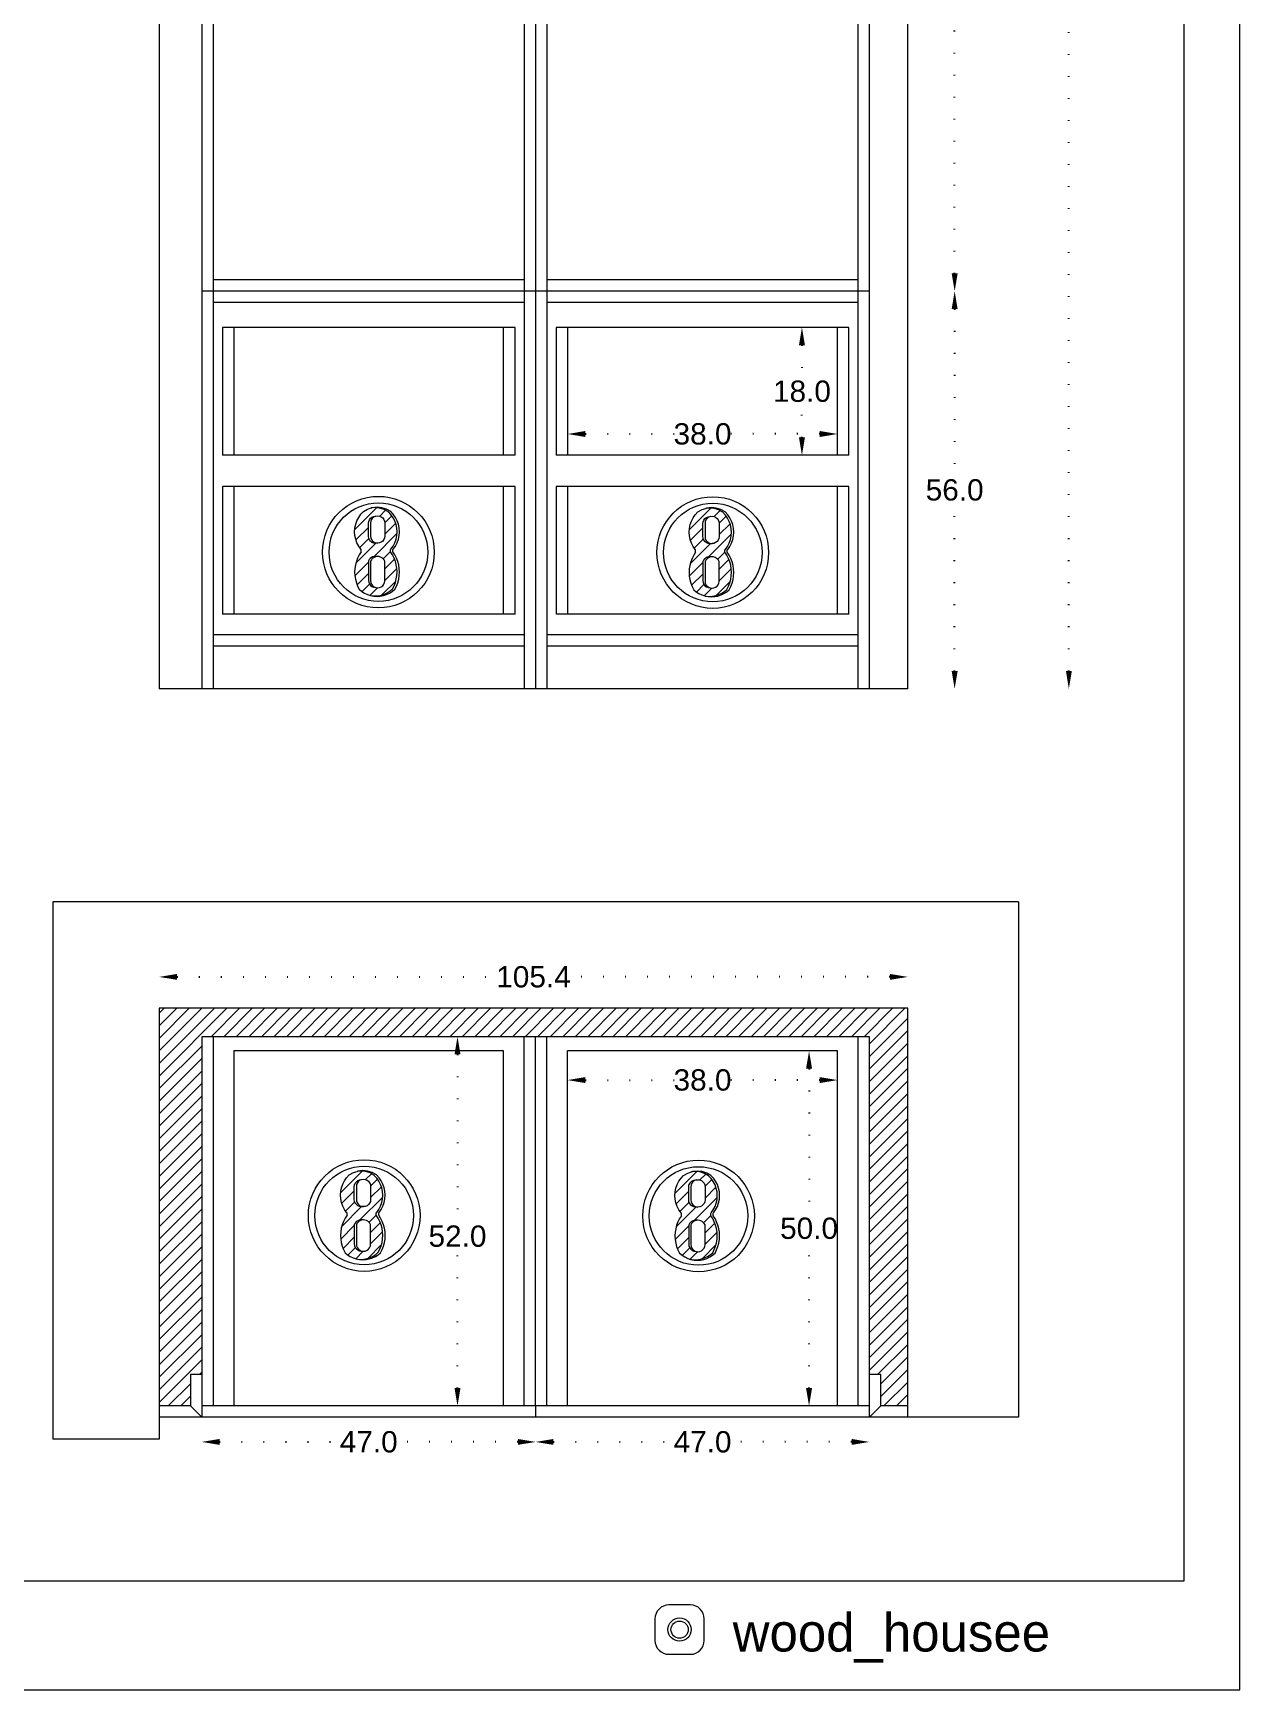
# Model space of a CAD drawing. Header units: centimetres. Extents: x 31 to 5445, y 74 to 2139.
# Drawn here: x 3533.8 to 3703.7, y 913.1 to 1146.5 of the extents above; entities that cross this region are included whole.
import ezdxf

# ---------------------------------------------------------------- set-up
doc = ezdxf.new("R2010")
doc.units = ezdxf.units.CM
doc.header["$MEASUREMENT"] = 0
doc.linetypes.add('ACAD_ISO07W100', pattern=[3, 0, -3])
doc.styles.get("Standard").update_dxf_attribs({"font": 'arial.ttf'})
doc.dimstyles.get("Standard").update_dxf_attribs({"dimtxt": 3, "dimasz": 2.5, "dimexe": 0.18, "dimexo": 0.0625, "dimgap": 0.09, "dimtad": 0, "dimtih": 1, "dimtoh": 1, "dimdec": 1, "dimzin": 0, "dimdsep": 46, "dimtxsty": 'Standard', "dimcen": 0.09, "dimse1": 1, "dimse2": 1, "dimadec": 0, "dimazin": 0, "dimtfac": 1, "dimtdec": 1, "dimtofl": 0, "dimtmove": 0, "dimatfit": 3, "dimfxl": 1, "dimtolj": 1, "dimtzin": 0, "dimarcsym": 0})

# ---------------------------------------------------------------- blocks, each defined once
blk = doc.blocks.new('*D218')
at = {"color": 0, "linetype": 'ACAD_ISO07W100', "lineweight": -2, "transparency": 16777216}
for p, q in [((3611.5, 1090), (3624.02, 1090)), ((3644.5, 1090), (3631.98, 1090))]:
    blk.add_line(p, q, dxfattribs=at)
at = {"color": 0, "transparency": 16777216}
for points in [[(3611.5, 1090.42), (3611.5, 1089.58), (3609, 1090)], [(3644.5, 1090.42), (3644.5, 1089.58), (3647, 1090)]]:
    blk.add_solid(points, dxfattribs=at)
at = {"layer": 'Defpoints', "color": 0, "transparency": 16777216}
for p in [(3647, 1090), (3609, 1087.01), (3647, 1087.01)]:
    blk.add_point(p, dxfattribs=at)
at = {"color": 0, "lineweight": 20, "transparency": 16777216, "insert": (3628, 1090), "char_height": 3, "attachment_point": 5}
blk.add_mtext('\\A1;38.0', dxfattribs=at)
blk = doc.blocks.new('*D219')
at = {"color": 0, "linetype": 'ACAD_ISO07W100', "lineweight": -2, "transparency": 16777216}
for p, q in [((3642, 1102.51), (3642, 1097.63)), ((3642, 1089.51), (3642, 1094.39))]:
    blk.add_line(p, q, dxfattribs=at)
at = {"color": 0, "transparency": 16777216}
for points in [[(3641.58, 1102.51), (3642.42, 1102.51), (3642, 1105.01)], [(3641.58, 1089.51), (3642.42, 1089.51), (3642, 1087.01)]]:
    blk.add_solid(points, dxfattribs=at)
at = {"layer": 'Defpoints', "color": 0, "transparency": 16777216}
for p in [(3642, 1105.01), (3647, 1105.01), (3647, 1087.01)]:
    blk.add_point(p, dxfattribs=at)
at = {"color": 0, "lineweight": 20, "transparency": 16777216, "insert": (3642, 1096.01), "char_height": 3, "attachment_point": 5}
blk.add_mtext('\\A1;18.0', dxfattribs=at)
blk = doc.blocks.new('*D230')
at = {"color": 0, "linetype": 'ACAD_ISO07W100', "lineweight": -2, "transparency": 16777216}
for p, q in [((3663.5, 1107.61), (3663.5, 1083.73)), ((3663.5, 1056.61), (3663.5, 1080.49))]:
    blk.add_line(p, q, dxfattribs=at)
at = {"color": 0, "transparency": 16777216}
for points in [[(3663.08, 1107.61), (3663.92, 1107.61), (3663.5, 1110.11)], [(3663.08, 1056.61), (3663.92, 1056.61), (3663.5, 1054.11)]]:
    blk.add_solid(points, dxfattribs=at)
at = {"layer": 'Defpoints', "color": 0, "transparency": 16777216}
for p in [(3651.5, 1110.11), (3663.5, 1110.11), (3656.9, 1054.11)]:
    blk.add_point(p, dxfattribs=at)
at = {"color": 0, "lineweight": 20, "transparency": 16777216, "insert": (3663.5, 1082.11), "char_height": 3, "attachment_point": 5}
blk.add_mtext('\\A1;56.0', dxfattribs=at)
blk = doc.blocks.new('*D231')
at = {"color": 0, "linetype": 'ACAD_ISO07W100', "lineweight": -2, "transparency": 16777216}
for p, q in [((3663.5, 1264.61), (3663.5, 1190.23)), ((3663.5, 1112.61), (3663.5, 1186.99))]:
    blk.add_line(p, q, dxfattribs=at)
at = {"color": 0, "transparency": 16777216}
for points in [[(3663.08, 1264.61), (3663.92, 1264.61), (3663.5, 1267.11)], [(3663.08, 1112.61), (3663.92, 1112.61), (3663.5, 1110.11)]]:
    blk.add_solid(points, dxfattribs=at)
at = {"layer": 'Defpoints', "color": 0, "transparency": 16777216}
for p in [(3651.5, 1267.11), (3663.5, 1267.11), (3651.5, 1110.11)]:
    blk.add_point(p, dxfattribs=at)
at = {"color": 0, "lineweight": 20, "transparency": 16777216, "insert": (3663.5, 1188.61), "char_height": 3, "attachment_point": 5}
blk.add_mtext('\\A1;157.0', dxfattribs=at)
blk = doc.blocks.new('*D233')
at = {"color": 0, "linetype": 'ACAD_ISO07W100', "lineweight": -2, "transparency": 16777216}
for p, q in [((3679.58, 1325.61), (3679.58, 1191.2)), ((3679.58, 1056.61), (3679.58, 1187.96))]:
    blk.add_line(p, q, dxfattribs=at)
at = {"color": 0, "transparency": 16777216}
for points in [[(3679.17, 1325.61), (3680, 1325.61), (3679.58, 1328.11)], [(3679.17, 1056.61), (3680, 1056.61), (3679.58, 1054.11)]]:
    blk.add_solid(points, dxfattribs=at)
at = {"layer": 'Defpoints', "color": 0, "transparency": 16777216}
for p in [(3656.9, 1328.11), (3679.58, 1328.11), (3656.9, 1054.11)]:
    blk.add_point(p, dxfattribs=at)
at = {"color": 0, "lineweight": 20, "transparency": 16777216, "insert": (3679.58, 1189.58), "char_height": 3, "attachment_point": 5}
blk.add_mtext('\\A1;274.0', dxfattribs=at)
blk = doc.blocks.new('*D235')
at = {"color": 0, "linetype": 'ACAD_ISO07W100', "lineweight": -2, "transparency": 16777216}
for p, q in [((3554, 1013.53), (3599.2, 1013.53)), ((3654.4, 1013.53), (3609.2, 1013.53))]:
    blk.add_line(p, q, dxfattribs=at)
at = {"color": 0, "transparency": 16777216}
for points in [[(3554, 1013.95), (3554, 1013.12), (3551.5, 1013.53)], [(3654.4, 1013.95), (3654.4, 1013.12), (3656.9, 1013.53)]]:
    blk.add_solid(points, dxfattribs=at)
at = {"layer": 'Defpoints', "color": 0, "transparency": 16777216}
for p in [(3656.9, 1013.53), (3551.5, 1009.11), (3656.9, 1009.11)]:
    blk.add_point(p, dxfattribs=at)
at = {"color": 0, "lineweight": 20, "transparency": 16777216, "insert": (3604.2, 1013.53), "char_height": 3, "attachment_point": 5}
blk.add_mtext('\\A1;105.4', dxfattribs=at)
blk = doc.blocks.new('*D236')
at = {"color": 0, "linetype": 'ACAD_ISO07W100', "lineweight": -2, "transparency": 16777216}
for p, q in [((3593.5, 1002.61), (3593.5, 978.62)), ((3593.5, 955.61), (3593.5, 975.38))]:
    blk.add_line(p, q, dxfattribs=at)
at = {"color": 0, "transparency": 16777216}
for points in [[(3593.08, 1002.61), (3593.92, 1002.61), (3593.5, 1005.11)], [(3593.08, 955.61), (3593.92, 955.61), (3593.5, 953.11)]]:
    blk.add_solid(points, dxfattribs=at)
at = {"layer": 'Defpoints', "color": 0, "transparency": 16777216}
for p in [(3593.5, 1005.11), (3651.5, 1005.11), (3656.9, 953.11)]:
    blk.add_point(p, dxfattribs=at)
at = {"color": 0, "lineweight": 20, "transparency": 16777216, "insert": (3593.5, 977), "char_height": 3, "attachment_point": 5}
blk.add_mtext('\\A1;52.0', dxfattribs=at)
blk = doc.blocks.new('*D237')
at = {"color": 0, "linetype": 'ACAD_ISO07W100', "lineweight": -2, "transparency": 16777216}
for p, q in [((3643, 1000.61), (3643, 979.73)), ((3643, 955.61), (3643, 976.49))]:
    blk.add_line(p, q, dxfattribs=at)
at = {"color": 0, "transparency": 16777216}
for points in [[(3642.58, 1000.61), (3643.42, 1000.61), (3643, 1003.11)], [(3642.58, 955.61), (3643.42, 955.61), (3643, 953.11)]]:
    blk.add_solid(points, dxfattribs=at)
at = {"layer": 'Defpoints', "color": 0, "transparency": 16777216}
for p in [(3643, 1003.11), (3647, 1003.11), (3647, 953.11)]:
    blk.add_point(p, dxfattribs=at)
at = {"color": 0, "lineweight": 20, "transparency": 16777216, "insert": (3643, 978.11), "char_height": 3, "attachment_point": 5}
blk.add_mtext('\\A1;50.0', dxfattribs=at)
blk = doc.blocks.new('*D238')
at = {"color": 0, "linetype": 'ACAD_ISO07W100', "lineweight": -2, "transparency": 16777216}
for p, q in [((3560, 948.03), (3576.96, 948.03)), ((3602, 948.03), (3585.04, 948.03))]:
    blk.add_line(p, q, dxfattribs=at)
at = {"color": 0, "transparency": 16777216}
for points in [[(3560, 948.45), (3560, 947.62), (3557.5, 948.03)], [(3602, 948.45), (3602, 947.62), (3604.5, 948.03)]]:
    blk.add_solid(points, dxfattribs=at)
at = {"layer": 'Defpoints', "color": 0, "transparency": 16777216}
for p in [(3557.5, 951.51), (3604.5, 951.51), (3557.5, 948.03)]:
    blk.add_point(p, dxfattribs=at)
at = {"color": 0, "lineweight": 20, "transparency": 16777216, "insert": (3581, 948.03), "char_height": 3, "attachment_point": 5}
blk.add_mtext('\\A1;47.0', dxfattribs=at)
blk = doc.blocks.new('*D239')
at = {"color": 0, "linetype": 'ACAD_ISO07W100', "lineweight": -2, "transparency": 16777216}
for p, q in [((3607, 948.03), (3623.96, 948.03)), ((3649, 948.03), (3632.04, 948.03))]:
    blk.add_line(p, q, dxfattribs=at)
at = {"color": 0, "transparency": 16777216}
for points in [[(3607, 948.45), (3607, 947.62), (3604.5, 948.03)], [(3649, 948.45), (3649, 947.62), (3651.5, 948.03)]]:
    blk.add_solid(points, dxfattribs=at)
at = {"layer": 'Defpoints', "color": 0, "transparency": 16777216}
for p in [(3604.5, 951.51), (3651.5, 951.51), (3604.5, 948.03)]:
    blk.add_point(p, dxfattribs=at)
at = {"color": 0, "lineweight": 20, "transparency": 16777216, "insert": (3628, 948.03), "char_height": 3, "attachment_point": 5}
blk.add_mtext('\\A1;47.0', dxfattribs=at)
blk = doc.blocks.new('*D334')
at = {"color": 0, "linetype": 'ACAD_ISO07W100', "lineweight": -2, "transparency": 16777216}
for p, q in [((3611.5, 999), (3624.02, 999)), ((3644.5, 999), (3631.98, 999))]:
    blk.add_line(p, q, dxfattribs=at)
at = {"color": 0, "transparency": 16777216}
for points in [[(3611.5, 999.42), (3611.5, 998.58), (3609, 999)], [(3644.5, 999.42), (3644.5, 998.58), (3647, 999)]]:
    blk.add_solid(points, dxfattribs=at)
at = {"layer": 'Defpoints', "color": 0, "transparency": 16777216}
for p in [(3609, 1003.11), (3647, 1003.11), (3647, 999)]:
    blk.add_point(p, dxfattribs=at)
at = {"color": 0, "lineweight": 20, "transparency": 16777216, "insert": (3628, 999), "char_height": 3, "attachment_point": 5}
blk.add_mtext('\\A1;38.0', dxfattribs=at)

msp = doc.modelspace()

# ---------------------------------------------------------------- hatches: boundary and pattern name
at = {"lineweight": 20}
h = msp.add_hatch(dxfattribs=at)
h.set_pattern_fill('ANSI31', color=256, scale=9.218651)
h.set_pattern_definition([(45, (2959.9979, 1619.4427), (-0.8148213, 0.8148213), [])])
h.paths.add_polyline_path([(3584.07, 1073.72), (3584.13, 1073.79), (3584.43, 1074.22), (3584.67, 1074.68), (3584.85, 1075.18), (3584.95, 1075.69), (3584.99, 1076.21), (3584.95, 1076.74), (3584.85, 1077.25), (3584.67, 1077.75), (3584.43, 1078.21), (3584.13, 1078.64), (3583.78, 1079.03), (3583.19, 1079.36), (3582.54, 1079.56), (3581.87, 1079.63), (3581.36, 1079.58), (3580.84, 1079.41), (3580.25, 1079.08), (3579.89, 1078.69), (3579.59, 1078.26), (3579.34, 1077.79), (3579.17, 1077.29), (3579.06, 1076.77), (3579.02, 1076.24), (3579.06, 1075.71), (3579.17, 1075.19), (3579.34, 1074.69), (3579.59, 1074.22), (3579.89, 1073.79), (3579.95, 1073.72), (3579.95, 1073.4), (3579.67, 1072.98), (3579.44, 1072.52), (3579.26, 1072.05), (3579.13, 1071.56), (3579.05, 1071.06), (3579.02, 1070.55), (3579.05, 1070.05), (3579.13, 1069.54), (3579.26, 1069.05), (3579.44, 1068.58), (3579.67, 1068.13), (3580.02, 1067.83), (3580.41, 1067.58), (3580.83, 1067.38), (3581.23, 1067.25), (3581.42, 1067.21), (3581.87, 1067.19), (3582.33, 1067.21), (3582.77, 1067.3), (3583.21, 1067.44), (3583.62, 1067.64), (3584, 1067.89), (3584.35, 1068.18), (3584.58, 1068.63), (3584.75, 1069.1), (3584.88, 1069.58), (3584.96, 1070.08), (3584.99, 1070.58), (3584.96, 1071.08), (3584.88, 1071.58), (3584.75, 1072.06), (3584.58, 1072.53), (3584.35, 1072.98), (3584.07, 1073.4)])
h.paths.add_polyline_path([(3582.67, 1072.67), (3582.86, 1072.58), (3583.02, 1072.45), (3583.16, 1072.29), (3583.26, 1072.11), (3583.26, 1069.33), (3583.23, 1069.07), (3583.13, 1068.83), (3582.97, 1068.62), (3582.76, 1068.46), (3582.52, 1068.36), (3582.26, 1068.33), (3582, 1068.36), (3581.7, 1068.42), (3581.46, 1068.51), (3581.26, 1068.67), (3581.1, 1068.88), (3581, 1069.12), (3580.97, 1069.37), (3580.97, 1072.12), (3581.07, 1072.3), (3581.21, 1072.46), (3581.37, 1072.59), (3581.55, 1072.68), (3581.75, 1072.74), (3581.96, 1072.76), (3582.26, 1072.75), (3582.47, 1072.73)], flags=16)
h.paths.add_polyline_path([(3582.52, 1074.66), (3582.26, 1074.62), (3581.96, 1074.61), (3581.7, 1074.64), (3581.46, 1074.74), (3581.26, 1074.9), (3581.1, 1075.11), (3581, 1075.34), (3580.97, 1075.6), (3580.97, 1077.43), (3581, 1077.69), (3581.1, 1077.93), (3581.26, 1078.13), (3581.46, 1078.29), (3581.7, 1078.39), (3582, 1078.44), (3582.26, 1078.47), (3582.52, 1078.44), (3582.76, 1078.34), (3582.97, 1078.18), (3583.13, 1077.97), (3583.23, 1077.73), (3583.26, 1077.47), (3583.26, 1075.62), (3583.23, 1075.36), (3583.13, 1075.12), (3582.97, 1074.91), (3582.76, 1074.75)], flags=16)
h = msp.add_hatch(dxfattribs=at)
h.set_pattern_fill('ANSI31', color=256, scale=9.218651)
h.set_pattern_definition([(45, (3007.0831, 1619.3855), (-0.8148213, 0.8148213), [])])
h.paths.add_polyline_path([(3631.16, 1073.67), (3631.22, 1073.73), (3631.52, 1074.16), (3631.76, 1074.63), (3631.93, 1075.12), (3632.04, 1075.63), (3632.07, 1076.16), (3632.04, 1076.68), (3631.93, 1077.19), (3631.76, 1077.69), (3631.52, 1078.15), (3631.22, 1078.58), (3630.86, 1078.97), (3630.27, 1079.3), (3629.63, 1079.51), (3628.96, 1079.57), (3628.45, 1079.52), (3627.93, 1079.36), (3627.33, 1079.02), (3626.97, 1078.63), (3626.67, 1078.2), (3626.43, 1077.73), (3626.25, 1077.23), (3626.15, 1076.71), (3626.11, 1076.18), (3626.15, 1075.66), (3626.25, 1075.14), (3626.43, 1074.64), (3626.67, 1074.17), (3626.97, 1073.73), (3627.03, 1073.67), (3627.03, 1073.34), (3626.76, 1072.92), (3626.53, 1072.47), (3626.35, 1071.99), (3626.22, 1071.5), (3626.14, 1071), (3626.11, 1070.49), (3626.14, 1069.99), (3626.22, 1069.49), (3626.35, 1069), (3626.53, 1068.52), (3626.76, 1068.07), (3627.11, 1067.77), (3627.5, 1067.52), (3627.91, 1067.33), (3628.31, 1067.19), (3628.5, 1067.16), (3628.96, 1067.13), (3629.41, 1067.16), (3629.86, 1067.24), (3630.29, 1067.39), (3630.7, 1067.58), (3631.08, 1067.83), (3631.43, 1068.12), (3631.66, 1068.57), (3631.84, 1069.04), (3631.97, 1069.53), (3632.05, 1070.02), (3632.07, 1070.52), (3632.05, 1071.03), (3631.97, 1071.52), (3631.84, 1072.01), (3631.66, 1072.48), (3631.43, 1072.92), (3631.16, 1073.35)])
h.paths.add_polyline_path([(3629.76, 1072.62), (3629.94, 1072.52), (3630.11, 1072.39), (3630.24, 1072.23), (3630.35, 1072.05), (3630.35, 1069.27), (3630.31, 1069.01), (3630.21, 1068.77), (3630.05, 1068.57), (3629.85, 1068.41), (3629.61, 1068.31), (3629.35, 1068.27), (3629.09, 1068.31), (3628.79, 1068.36), (3628.55, 1068.46), (3628.34, 1068.61), (3628.19, 1068.82), (3628.09, 1069.06), (3628.05, 1069.31), (3628.05, 1072.06), (3628.16, 1072.24), (3628.29, 1072.4), (3628.45, 1072.53), (3628.64, 1072.63), (3628.84, 1072.68), (3629.04, 1072.7), (3629.35, 1072.7), (3629.56, 1072.68)], flags=16)
h.paths.add_polyline_path([(3629.61, 1074.6), (3629.35, 1074.56), (3629.04, 1074.55), (3628.79, 1074.59), (3628.55, 1074.69), (3628.34, 1074.84), (3628.19, 1075.05), (3628.09, 1075.29), (3628.05, 1075.54), (3628.05, 1077.38), (3628.09, 1077.63), (3628.19, 1077.87), (3628.34, 1078.08), (3628.55, 1078.23), (3628.79, 1078.33), (3629.09, 1078.38), (3629.35, 1078.41), (3629.61, 1078.38), (3629.85, 1078.28), (3630.05, 1078.12), (3630.21, 1077.91), (3630.31, 1077.67), (3630.35, 1077.41), (3630.35, 1075.56), (3630.31, 1075.3), (3630.21, 1075.06), (3630.05, 1074.86), (3629.85, 1074.7)], flags=16)
h = msp.add_hatch(dxfattribs=at)
h.set_pattern_fill('ANSI31', color=256, scale=10)
h.set_pattern_definition([(45, (803.0964, 452.0317), (-0.8838835, 0.8838835), [])])
h.paths.add_polyline_path([(3557.5, 1005.11), (3651.5, 1005.11), (3651.5, 957.51), (3653.1, 957.51), (3653.1, 953.11), (3656.9, 953.11), (3656.9, 1009.11), (3551.5, 1009.11), (3551.5, 953.11), (3555.9, 953.11), (3555.9, 957.51), (3557.5, 957.51)])
h = msp.add_hatch(dxfattribs=at)
h.set_pattern_fill('ANSI31', color=256, scale=9.218651)
h.set_pattern_definition([(45, (2957.9979, 1526), (-0.8148213, 0.8148213), [])])
h.paths.add_polyline_path([(3582.07, 980.28), (3582.13, 980.35), (3582.43, 980.77), (3582.67, 981.24), (3582.85, 981.74), (3582.95, 982.25), (3582.99, 982.77), (3582.95, 983.29), (3582.85, 983.81), (3582.67, 984.3), (3582.43, 984.77), (3582.13, 985.2), (3581.78, 985.58), (3581.19, 985.92), (3580.54, 986.12), (3579.87, 986.19), (3579.36, 986.14), (3578.84, 985.97), (3578.25, 985.64), (3577.89, 985.25), (3577.59, 984.81), (3577.34, 984.34), (3577.17, 983.84), (3577.06, 983.33), (3577.02, 982.8), (3577.06, 982.27), (3577.17, 981.75), (3577.34, 981.25), (3577.59, 980.78), (3577.89, 980.35), (3577.95, 980.28), (3577.95, 979.96), (3577.67, 979.53), (3577.44, 979.08), (3577.26, 978.61), (3577.13, 978.12), (3577.05, 977.62), (3577.02, 977.11), (3577.05, 976.6), (3577.13, 976.1), (3577.26, 975.61), (3577.44, 975.14), (3577.67, 974.69), (3578.02, 974.39), (3578.41, 974.14), (3578.83, 973.94), (3579.23, 973.81), (3579.42, 973.77), (3579.87, 973.74), (3580.33, 973.77), (3580.77, 973.86), (3581.21, 974), (3581.62, 974.2), (3582, 974.44), (3582.35, 974.74), (3582.58, 975.19), (3582.75, 975.66), (3582.88, 976.14), (3582.96, 976.64), (3582.99, 977.14), (3582.96, 977.64), (3582.88, 978.14), (3582.75, 978.62), (3582.58, 979.09), (3582.35, 979.54), (3582.07, 979.96)])
h.paths.add_polyline_path([(3580.67, 979.23), (3580.86, 979.13), (3581.02, 979), (3581.16, 978.85), (3581.26, 978.66), (3581.26, 975.89), (3581.23, 975.63), (3581.13, 975.39), (3580.97, 975.18), (3580.76, 975.02), (3580.52, 974.92), (3580.26, 974.89), (3580, 974.92), (3579.7, 974.97), (3579.46, 975.07), (3579.26, 975.23), (3579.1, 975.43), (3579, 975.67), (3578.97, 975.93), (3578.97, 978.68), (3579.07, 978.86), (3579.21, 979.02), (3579.37, 979.14), (3579.55, 979.24), (3579.75, 979.3), (3579.96, 979.32), (3580.26, 979.31), (3580.47, 979.29)], flags=16)
h.paths.add_polyline_path([(3580.52, 981.21), (3580.26, 981.18), (3579.96, 981.17), (3579.7, 981.2), (3579.46, 981.3), (3579.26, 981.46), (3579.1, 981.66), (3579, 981.9), (3578.97, 982.16), (3578.97, 983.99), (3579, 984.25), (3579.1, 984.49), (3579.26, 984.69), (3579.46, 984.85), (3579.7, 984.95), (3580, 984.99), (3580.26, 985.03), (3580.52, 984.99), (3580.76, 984.89), (3580.97, 984.74), (3581.13, 984.53), (3581.23, 984.29), (3581.26, 984.03), (3581.26, 982.18), (3581.23, 981.92), (3581.13, 981.68), (3580.97, 981.47), (3580.76, 981.31)], flags=16)
h = msp.add_hatch(dxfattribs=at)
h.set_pattern_fill('ANSI31', color=256, scale=9.218651)
h.set_pattern_definition([(45, (3005.0831, 1525.9427), (-0.8148213, 0.8148213), [])])
h.paths.add_polyline_path([(3629.16, 980.22), (3629.22, 980.29), (3629.52, 980.72), (3629.76, 981.18), (3629.93, 981.68), (3630.04, 982.19), (3630.07, 982.71), (3630.04, 983.24), (3629.93, 983.75), (3629.76, 984.25), (3629.52, 984.71), (3629.22, 985.14), (3628.86, 985.53), (3628.27, 985.86), (3627.63, 986.06), (3626.96, 986.13), (3626.45, 986.08), (3625.93, 985.91), (3625.33, 985.58), (3624.97, 985.19), (3624.67, 984.76), (3624.43, 984.29), (3624.25, 983.79), (3624.15, 983.27), (3624.11, 982.74), (3624.15, 982.21), (3624.25, 981.69), (3624.43, 981.19), (3624.67, 980.72), (3624.97, 980.29), (3625.03, 980.22), (3625.03, 979.9), (3624.76, 979.48), (3624.53, 979.02), (3624.35, 978.55), (3624.22, 978.06), (3624.14, 977.56), (3624.11, 977.05), (3624.14, 976.55), (3624.22, 976.04), (3624.35, 975.55), (3624.53, 975.08), (3624.76, 974.63), (3625.11, 974.33), (3625.5, 974.08), (3625.91, 973.88), (3626.31, 973.75), (3626.5, 973.71), (3626.96, 973.69), (3627.41, 973.71), (3627.86, 973.8), (3628.29, 973.94), (3628.7, 974.14), (3629.08, 974.39), (3629.43, 974.68), (3629.66, 975.13), (3629.84, 975.6), (3629.97, 976.08), (3630.05, 976.58), (3630.07, 977.08), (3630.05, 977.58), (3629.97, 978.08), (3629.84, 978.56), (3629.66, 979.03), (3629.43, 979.48), (3629.16, 979.9)])
h.paths.add_polyline_path([(3627.76, 979.17), (3627.94, 979.08), (3628.11, 978.95), (3628.24, 978.79), (3628.35, 978.61), (3628.35, 975.83), (3628.31, 975.57), (3628.21, 975.33), (3628.05, 975.12), (3627.85, 974.96), (3627.61, 974.86), (3627.35, 974.83), (3627.09, 974.86), (3626.79, 974.92), (3626.55, 975.01), (3626.34, 975.17), (3626.19, 975.38), (3626.09, 975.62), (3626.05, 975.87), (3626.05, 978.62), (3626.16, 978.8), (3626.29, 978.96), (3626.45, 979.09), (3626.64, 979.18), (3626.84, 979.24), (3627.04, 979.26), (3627.35, 979.25), (3627.56, 979.23)], flags=16)
h.paths.add_polyline_path([(3627.61, 981.16), (3627.35, 981.12), (3627.04, 981.11), (3626.79, 981.14), (3626.55, 981.24), (3626.34, 981.4), (3626.19, 981.61), (3626.09, 981.84), (3626.05, 982.1), (3626.05, 983.93), (3626.09, 984.19), (3626.19, 984.43), (3626.34, 984.63), (3626.55, 984.79), (3626.79, 984.89), (3627.09, 984.94), (3627.35, 984.97), (3627.61, 984.94), (3627.85, 984.84), (3628.05, 984.68), (3628.21, 984.47), (3628.31, 984.23), (3628.35, 983.97), (3628.35, 982.12), (3628.31, 981.86), (3628.21, 981.62), (3628.05, 981.41), (3627.85, 981.25)], flags=16)

# ---------------------------------------------------------------- linework, layer by layer
for p, q in [((3551.5, 1328.11), (3551.5, 1054.11)), ((3557.5, 1328.11), (3557.5, 1054.11)), ((3651.5, 1054.11), (3651.5, 1328.11)), ((3656.9, 1054.11), (3656.9, 1328.11)), ((3559.1, 1322.11), (3559.1, 1054.11)), ((3649.9, 1054.11), (3649.9, 1322.11)), ((3602.9, 1267.11), (3602.9, 1110.11)), ((3604.5, 1267.11), (3604.5, 1110.11)), ((3606.1, 1267.11), (3606.1, 1110.11)), ((3602.9, 1111.71), (3559.1, 1111.71)), ((3649.9, 1111.71), (3606.1, 1111.71)), ((3651.5, 1110.11), (3557.5, 1110.11)), ((3602.9, 1108.51), (3559.1, 1108.51)), ((3602.9, 1110.11), (3602.9, 1054.11)), ((3604.5, 1110.11), (3604.5, 1054.11)), ((3606.1, 1110.11), (3606.1, 1054.11)), ((3649.9, 1108.51), (3606.1, 1108.51)), ((3601.6, 1105.01), (3560.4, 1105.01)), ((3560.4, 1105.01), (3560.4, 1087.01)), ((3562, 1105.01), (3562, 1087.01)), ((3600, 1087.01), (3600, 1105.01)), ((3601.6, 1087.01), (3601.6, 1105.01)), ((3648.6, 1105.01), (3607.4, 1105.01)), ((3607.4, 1105.01), (3607.4, 1087.01)), ((3609, 1105.01), (3609, 1087.01)), ((3647, 1087.01), (3647, 1105.01)), ((3648.6, 1087.01), (3648.6, 1105.01)), ((3601.6, 1087.01), (3560.4, 1087.01)), ((3648.6, 1087.01), (3607.4, 1087.01)), ((3601.6, 1082.61), (3560.4, 1082.61)), ((3560.4, 1082.61), (3560.4, 1064.61)), ((3562, 1082.61), (3562, 1064.61)), ((3600, 1064.61), (3600, 1082.61)), ((3601.6, 1064.61), (3601.6, 1082.61)), ((3648.6, 1082.61), (3607.4, 1082.61)), ((3607.4, 1082.61), (3607.4, 1064.61)), ((3609, 1082.61), (3609, 1064.61)), ((3647, 1064.61), (3647, 1082.61)), ((3648.6, 1064.61), (3648.6, 1082.61)), ((3582.05, 1072.73), (3581.85, 1072.67)), ((3582.26, 1072.75), (3582.05, 1072.73)), ((3629.14, 1072.68), (3628.94, 1072.62)), ((3629.35, 1072.7), (3629.14, 1072.68)), ((3601.6, 1064.61), (3560.4, 1064.61)), ((3648.6, 1064.61), (3607.4, 1064.61)), ((3602.9, 1061.71), (3559.1, 1061.71)), ((3602.9, 1060.11), (3559.1, 1060.11)), ((3649.9, 1061.71), (3606.1, 1061.71)), ((3649.9, 1060.11), (3606.1, 1060.11)), ((3656.9, 1054.11), (3551.5, 1054.11)), ((3672.5, 1024.11), (3536.5, 1024.11)), ((3536.5, 1024.11), (3536.5, 948.41)), ((3672.5, 1024.11), (3672.5, 951.51)), ((3656.9, 1009.11), (3551.5, 1009.11)), ((3551.5, 1009.11), (3551.5, 948.41)), ((3656.9, 951.51), (3656.9, 1009.11)), ((3557.5, 1005.11), (3557.5, 951.51)), ((3651.5, 1005.11), (3557.5, 1005.11)), ((3559.1, 1005.11), (3559.1, 953.11)), ((3602.9, 953.11), (3602.9, 1005.11)), ((3604.5, 953.11), (3604.5, 1005.11)), ((3606.1, 953.11), (3606.1, 1005.11)), ((3649.9, 953.11), (3649.9, 1005.11)), ((3651.5, 951.51), (3651.5, 1005.11)), ((3562, 1003.11), (3562, 953.11)), ((3600, 1003.11), (3562, 1003.11)), ((3600, 953.11), (3600, 1003.11)), ((3609, 953.11), (3609, 1003.11)), ((3647, 1003.11), (3609, 1003.11)), ((3647, 953.11), (3647, 1003.11)), ((3580.05, 979.29), (3579.85, 979.23)), ((3580.26, 979.31), (3580.05, 979.29)), ((3627.14, 979.23), (3626.94, 979.17)), ((3627.35, 979.25), (3627.14, 979.23)), ((3555.9, 957.51), (3555.9, 953.11)), ((3557.5, 957.51), (3555.9, 957.51)), ((3653.1, 957.51), (3651.5, 957.51)), ((3653.1, 953.11), (3653.1, 957.51)), ((3555.9, 953.11), (3551.5, 953.11)), ((3555.9, 953.11), (3557.5, 951.51)), ((3651.5, 953.11), (3557.5, 953.11)), ((3604.5, 953.11), (3604.5, 951.51)), ((3653.1, 953.11), (3651.5, 951.51)), ((3656.9, 953.11), (3653.1, 953.11)), ((3656.9, 951.51), (3551.5, 951.51)), ((3672.5, 951.51), (3656.9, 951.51)), ((3551.5, 948.41), (3536.5, 948.41))]:
    msp.add_line(p, q, dxfattribs=at)
for points in [[(3373.67, 1379.81), (3373.67, 913.11), (3703.66, 913.11), (3703.66, 1379.81)], [(3381.52, 1371.96), (3381.52, 928.48), (3695.8, 928.48), (3695.8, 1371.96)], [(3581.7, 1074.64), (3581.46, 1074.74), (3581.26, 1074.9), (3581.1, 1075.11), (3581, 1075.34), (3580.97, 1075.6), (3580.97, 1077.43), (3581, 1077.69), (3581.1, 1077.93), (3581.26, 1078.13), (3581.46, 1078.29), (3581.7, 1078.39), (3582, 1078.44), (3582.26, 1078.47), (3582.52, 1078.44), (3582.76, 1078.34), (3582.97, 1078.18), (3583.13, 1077.97), (3583.23, 1077.73), (3583.26, 1077.47), (3583.26, 1075.62), (3583.23, 1075.36), (3583.13, 1075.12), (3582.97, 1074.91), (3582.76, 1074.75), (3582.52, 1074.66), (3582.26, 1074.62), (3581.96, 1074.61)], [(3628.79, 1074.59), (3628.55, 1074.69), (3628.34, 1074.84), (3628.19, 1075.05), (3628.09, 1075.29), (3628.05, 1075.54), (3628.05, 1077.38), (3628.09, 1077.63), (3628.19, 1077.87), (3628.34, 1078.08), (3628.55, 1078.23), (3628.79, 1078.33), (3629.09, 1078.38), (3629.35, 1078.41), (3629.61, 1078.38), (3629.85, 1078.28), (3630.05, 1078.12), (3630.21, 1077.91), (3630.31, 1077.67), (3630.35, 1077.41), (3630.35, 1075.56), (3630.31, 1075.3), (3630.21, 1075.06), (3630.05, 1074.86), (3629.85, 1074.7), (3629.61, 1074.6), (3629.35, 1074.56), (3629.04, 1074.55)], [(3582.97, 1068.62), (3583.13, 1068.83), (3583.23, 1069.07), (3583.26, 1069.33), (3583.26, 1072.11), (3583.16, 1072.29), (3583.02, 1072.45), (3582.86, 1072.58), (3582.67, 1072.67), (3582.47, 1072.73), (3582.26, 1072.75), (3581.96, 1072.76), (3581.75, 1072.74), (3581.55, 1072.68), (3581.37, 1072.59), (3581.21, 1072.46), (3581.07, 1072.3), (3580.97, 1072.12), (3580.97, 1069.37), (3581, 1069.12), (3581.1, 1068.88), (3581.26, 1068.67), (3581.46, 1068.51), (3581.7, 1068.42), (3582, 1068.36), (3582.26, 1068.33), (3582.52, 1068.36), (3582.76, 1068.46)], [(3630.05, 1068.57), (3630.21, 1068.77), (3630.31, 1069.01), (3630.35, 1069.27), (3630.35, 1072.05), (3630.24, 1072.23), (3630.11, 1072.39), (3629.94, 1072.52), (3629.76, 1072.62), (3629.56, 1072.68), (3629.35, 1072.7), (3629.04, 1072.7), (3628.84, 1072.68), (3628.64, 1072.63), (3628.45, 1072.53), (3628.29, 1072.4), (3628.16, 1072.24), (3628.05, 1072.06), (3628.05, 1069.31), (3628.09, 1069.06), (3628.19, 1068.82), (3628.34, 1068.61), (3628.55, 1068.46), (3628.79, 1068.36), (3629.09, 1068.31), (3629.35, 1068.27), (3629.61, 1068.31), (3629.85, 1068.41)], [(3579.7, 981.2), (3579.46, 981.3), (3579.26, 981.46), (3579.1, 981.66), (3579, 981.9), (3578.97, 982.16), (3578.97, 983.99), (3579, 984.25), (3579.1, 984.49), (3579.26, 984.69), (3579.46, 984.85), (3579.7, 984.95), (3580, 984.99), (3580.26, 985.03), (3580.52, 984.99), (3580.76, 984.89), (3580.97, 984.74), (3581.13, 984.53), (3581.23, 984.29), (3581.26, 984.03), (3581.26, 982.18), (3581.23, 981.92), (3581.13, 981.68), (3580.97, 981.47), (3580.76, 981.31), (3580.52, 981.21), (3580.26, 981.18), (3579.96, 981.17)], [(3626.79, 981.14), (3626.55, 981.24), (3626.34, 981.4), (3626.19, 981.61), (3626.09, 981.84), (3626.05, 982.1), (3626.05, 983.93), (3626.09, 984.19), (3626.19, 984.43), (3626.34, 984.63), (3626.55, 984.79), (3626.79, 984.89), (3627.09, 984.94), (3627.35, 984.97), (3627.61, 984.94), (3627.85, 984.84), (3628.05, 984.68), (3628.21, 984.47), (3628.31, 984.23), (3628.35, 983.97), (3628.35, 982.12), (3628.31, 981.86), (3628.21, 981.62), (3628.05, 981.41), (3627.85, 981.25), (3627.61, 981.16), (3627.35, 981.12), (3627.04, 981.11)], [(3580.97, 975.18), (3581.13, 975.39), (3581.23, 975.63), (3581.26, 975.89), (3581.26, 978.66), (3581.16, 978.85), (3581.02, 979), (3580.86, 979.13), (3580.67, 979.23), (3580.47, 979.29), (3580.26, 979.31), (3579.96, 979.32), (3579.75, 979.3), (3579.55, 979.24), (3579.37, 979.14), (3579.21, 979.02), (3579.07, 978.86), (3578.97, 978.68), (3578.97, 975.93), (3579, 975.67), (3579.1, 975.43), (3579.26, 975.23), (3579.46, 975.07), (3579.7, 974.97), (3580, 974.92), (3580.26, 974.89), (3580.52, 974.92), (3580.76, 975.02)], [(3628.05, 975.12), (3628.21, 975.33), (3628.31, 975.57), (3628.35, 975.83), (3628.35, 978.61), (3628.24, 978.79), (3628.11, 978.95), (3627.94, 979.08), (3627.76, 979.17), (3627.56, 979.23), (3627.35, 979.25), (3627.04, 979.26), (3626.84, 979.24), (3626.64, 979.18), (3626.45, 979.09), (3626.29, 978.96), (3626.16, 978.8), (3626.05, 978.62), (3626.05, 975.87), (3626.09, 975.62), (3626.19, 975.38), (3626.34, 975.17), (3626.55, 975.01), (3626.79, 974.92), (3627.09, 974.86), (3627.35, 974.83), (3627.61, 974.86), (3627.85, 974.96)]]:
    msp.add_lwpolyline(points, close=True, dxfattribs=at)
for points in [[(3579.95, 1073.4), (3579.95, 1073.72), (3579.89, 1073.79), (3579.59, 1074.22), (3579.34, 1074.69), (3579.17, 1075.19), (3579.06, 1075.71), (3579.02, 1076.24), (3579.06, 1076.77), (3579.17, 1077.29), (3579.34, 1077.79), (3579.59, 1078.26), (3579.89, 1078.69), (3580.25, 1079.08), (3580.84, 1079.41), (3581.36, 1079.58), (3581.49, 1079.62)], [(3581.23, 1067.25), (3581.42, 1067.21), (3581.87, 1067.19), (3582.33, 1067.21), (3582.77, 1067.3), (3583.21, 1067.44), (3583.62, 1067.64), (3584, 1067.89), (3584.35, 1068.18), (3584.58, 1068.63), (3584.75, 1069.1), (3584.88, 1069.58), (3584.96, 1070.08), (3584.99, 1070.58), (3584.96, 1071.08), (3584.88, 1071.58), (3584.75, 1072.06), (3584.58, 1072.53), (3584.35, 1072.98), (3584.07, 1073.4), (3584.07, 1073.72), (3584.13, 1073.79), (3584.43, 1074.22), (3584.67, 1074.68), (3584.85, 1075.18), (3584.95, 1075.69), (3584.99, 1076.21), (3584.95, 1076.74), (3584.85, 1077.25), (3584.67, 1077.75), (3584.43, 1078.21), (3584.13, 1078.64), (3583.78, 1079.03), (3583.19, 1079.36), (3582.54, 1079.56), (3581.87, 1079.63), (3581.36, 1079.58)], [(3582, 1078.44), (3581.76, 1078.34), (3581.55, 1078.18), (3581.4, 1077.97), (3581.3, 1077.73), (3581.26, 1077.47), (3581.26, 1075.62), (3581.3, 1075.36), (3581.4, 1075.12), (3581.55, 1074.91), (3581.76, 1074.75), (3582, 1074.66), (3582.26, 1074.62)], [(3584.4, 1073.4), (3584.4, 1073.72), (3584.46, 1073.79), (3584.76, 1074.22), (3585, 1074.69), (3585.18, 1075.19), (3585.29, 1075.71), (3585.32, 1076.24), (3585.29, 1076.77), (3585.18, 1077.29), (3585, 1077.79), (3584.76, 1078.26), (3584.46, 1078.69), (3584.1, 1079.08), (3583.5, 1079.41), (3582.85, 1079.62), (3582.17, 1079.69), (3581.49, 1079.62)], [(3627.03, 1073.34), (3627.03, 1073.67), (3626.97, 1073.73), (3626.67, 1074.17), (3626.43, 1074.64), (3626.25, 1075.14), (3626.15, 1075.66), (3626.11, 1076.18), (3626.15, 1076.71), (3626.25, 1077.23), (3626.43, 1077.73), (3626.67, 1078.2), (3626.97, 1078.63), (3627.33, 1079.02), (3627.93, 1079.36), (3628.45, 1079.52), (3628.58, 1079.56)], [(3628.31, 1067.19), (3628.5, 1067.16), (3628.96, 1067.13), (3629.41, 1067.16), (3629.86, 1067.24), (3630.29, 1067.39), (3630.7, 1067.58), (3631.08, 1067.83), (3631.43, 1068.12), (3631.66, 1068.57), (3631.84, 1069.04), (3631.97, 1069.53), (3632.05, 1070.02), (3632.07, 1070.52), (3632.05, 1071.03), (3631.97, 1071.52), (3631.84, 1072.01), (3631.66, 1072.48), (3631.43, 1072.92), (3631.16, 1073.35), (3631.16, 1073.67), (3631.22, 1073.73), (3631.52, 1074.16), (3631.76, 1074.63), (3631.93, 1075.12), (3632.04, 1075.63), (3632.07, 1076.16), (3632.04, 1076.68), (3631.93, 1077.19), (3631.76, 1077.69), (3631.52, 1078.15), (3631.22, 1078.58), (3630.86, 1078.97), (3630.27, 1079.3), (3629.63, 1079.51), (3628.96, 1079.57), (3628.45, 1079.52)], [(3629.09, 1078.38), (3628.85, 1078.28), (3628.64, 1078.12), (3628.48, 1077.91), (3628.38, 1077.67), (3628.35, 1077.41), (3628.35, 1075.56), (3628.38, 1075.3), (3628.48, 1075.06), (3628.64, 1074.86), (3628.85, 1074.7), (3629.09, 1074.6), (3629.35, 1074.56)], [(3631.48, 1073.34), (3631.48, 1073.67), (3631.54, 1073.73), (3631.85, 1074.17), (3632.09, 1074.64), (3632.27, 1075.14), (3632.37, 1075.66), (3632.41, 1076.18), (3632.37, 1076.71), (3632.27, 1077.23), (3632.09, 1077.73), (3631.85, 1078.2), (3631.54, 1078.63), (3631.19, 1079.02), (3630.59, 1079.36), (3629.94, 1079.56), (3629.26, 1079.63), (3628.58, 1079.56)], [(3579.95, 1073.4), (3579.67, 1072.98), (3579.44, 1072.52), (3579.26, 1072.05), (3579.13, 1071.56), (3579.05, 1071.06), (3579.02, 1070.55), (3579.05, 1070.05), (3579.13, 1069.54), (3579.26, 1069.05), (3579.44, 1068.58), (3579.67, 1068.13), (3580.02, 1067.83), (3580.41, 1067.58), (3580.83, 1067.38), (3581.23, 1067.25), (3581.26, 1067.24)], [(3581.26, 1067.24), (3581.71, 1067.15), (3582.17, 1067.12), (3582.63, 1067.15), (3583.08, 1067.24), (3583.52, 1067.38), (3583.94, 1067.58), (3584.32, 1067.83), (3584.67, 1068.13), (3584.9, 1068.58), (3585.09, 1069.05), (3585.22, 1069.54), (3585.3, 1070.05), (3585.32, 1070.55), (3585.3, 1071.06), (3585.22, 1071.56), (3585.09, 1072.05), (3584.9, 1072.52), (3584.67, 1072.98), (3584.4, 1073.4)], [(3581.85, 1072.67), (3581.67, 1072.58), (3581.5, 1072.45), (3581.37, 1072.29), (3581.26, 1072.11), (3581.26, 1069.33), (3581.3, 1069.07), (3581.4, 1068.83), (3581.55, 1068.62), (3581.76, 1068.46), (3582, 1068.36)], [(3627.03, 1073.34), (3626.76, 1072.92), (3626.53, 1072.47), (3626.35, 1071.99), (3626.22, 1071.5), (3626.14, 1071), (3626.11, 1070.49), (3626.14, 1069.99), (3626.22, 1069.49), (3626.35, 1069), (3626.53, 1068.52), (3626.76, 1068.07), (3627.11, 1067.77), (3627.5, 1067.52), (3627.91, 1067.33), (3628.31, 1067.19), (3628.35, 1067.18)], [(3628.35, 1067.18), (3628.8, 1067.09), (3629.26, 1067.07), (3629.72, 1067.09), (3630.17, 1067.18), (3630.61, 1067.33), (3631.02, 1067.52), (3631.41, 1067.77), (3631.76, 1068.07), (3631.99, 1068.52), (3632.17, 1069), (3632.3, 1069.49), (3632.38, 1069.99), (3632.41, 1070.49), (3632.38, 1071), (3632.3, 1071.5), (3632.17, 1071.99), (3631.99, 1072.47), (3631.76, 1072.92), (3631.48, 1073.34)], [(3628.94, 1072.62), (3628.75, 1072.52), (3628.59, 1072.39), (3628.45, 1072.23), (3628.35, 1072.05), (3628.35, 1069.27), (3628.38, 1069.01), (3628.48, 1068.77), (3628.64, 1068.57), (3628.85, 1068.41), (3629.09, 1068.31)], [(3577.95, 979.96), (3577.95, 980.28), (3577.89, 980.35), (3577.59, 980.78), (3577.34, 981.25), (3577.17, 981.75), (3577.06, 982.27), (3577.02, 982.8), (3577.06, 983.33), (3577.17, 983.84), (3577.34, 984.34), (3577.59, 984.81), (3577.89, 985.25), (3578.25, 985.64), (3578.84, 985.97), (3579.36, 986.14), (3579.49, 986.18)], [(3579.23, 973.81), (3579.42, 973.77), (3579.87, 973.74), (3580.33, 973.77), (3580.77, 973.86), (3581.21, 974), (3581.62, 974.2), (3582, 974.44), (3582.35, 974.74), (3582.58, 975.19), (3582.75, 975.66), (3582.88, 976.14), (3582.96, 976.64), (3582.99, 977.14), (3582.96, 977.64), (3582.88, 978.14), (3582.75, 978.62), (3582.58, 979.09), (3582.35, 979.54), (3582.07, 979.96), (3582.07, 980.28), (3582.13, 980.35), (3582.43, 980.77), (3582.67, 981.24), (3582.85, 981.74), (3582.95, 982.25), (3582.99, 982.77), (3582.95, 983.29), (3582.85, 983.81), (3582.67, 984.3), (3582.43, 984.77), (3582.13, 985.2), (3581.78, 985.58), (3581.19, 985.92), (3580.54, 986.12), (3579.87, 986.19), (3579.36, 986.14)], [(3580, 984.99), (3579.76, 984.89), (3579.55, 984.74), (3579.4, 984.53), (3579.3, 984.29), (3579.26, 984.03), (3579.26, 982.18), (3579.3, 981.92), (3579.4, 981.68), (3579.55, 981.47), (3579.76, 981.31), (3580, 981.21), (3580.26, 981.18)], [(3582.4, 979.96), (3582.4, 980.28), (3582.46, 980.35), (3582.76, 980.78), (3583, 981.25), (3583.18, 981.75), (3583.29, 982.27), (3583.32, 982.8), (3583.29, 983.33), (3583.18, 983.84), (3583, 984.34), (3582.76, 984.81), (3582.46, 985.25), (3582.1, 985.64), (3581.5, 985.97), (3580.85, 986.18), (3580.17, 986.25), (3579.49, 986.18)], [(3625.03, 979.9), (3625.03, 980.22), (3624.97, 980.29), (3624.67, 980.72), (3624.43, 981.19), (3624.25, 981.69), (3624.15, 982.21), (3624.11, 982.74), (3624.15, 983.27), (3624.25, 983.79), (3624.43, 984.29), (3624.67, 984.76), (3624.97, 985.19), (3625.33, 985.58), (3625.93, 985.91), (3626.45, 986.08), (3626.58, 986.12)], [(3626.31, 973.75), (3626.5, 973.71), (3626.96, 973.69), (3627.41, 973.71), (3627.86, 973.8), (3628.29, 973.94), (3628.7, 974.14), (3629.08, 974.39), (3629.43, 974.68), (3629.66, 975.13), (3629.84, 975.6), (3629.97, 976.08), (3630.05, 976.58), (3630.07, 977.08), (3630.05, 977.58), (3629.97, 978.08), (3629.84, 978.56), (3629.66, 979.03), (3629.43, 979.48), (3629.16, 979.9), (3629.16, 980.22), (3629.22, 980.29), (3629.52, 980.72), (3629.76, 981.18), (3629.93, 981.68), (3630.04, 982.19), (3630.07, 982.71), (3630.04, 983.24), (3629.93, 983.75), (3629.76, 984.25), (3629.52, 984.71), (3629.22, 985.14), (3628.86, 985.53), (3628.27, 985.86), (3627.63, 986.06), (3626.96, 986.13), (3626.45, 986.08)], [(3627.09, 984.94), (3626.85, 984.84), (3626.64, 984.68), (3626.48, 984.47), (3626.38, 984.23), (3626.35, 983.97), (3626.35, 982.12), (3626.38, 981.86), (3626.48, 981.62), (3626.64, 981.41), (3626.85, 981.25), (3627.09, 981.16), (3627.35, 981.12)], [(3629.48, 979.9), (3629.48, 980.22), (3629.54, 980.29), (3629.85, 980.72), (3630.09, 981.19), (3630.27, 981.69), (3630.37, 982.21), (3630.41, 982.74), (3630.37, 983.27), (3630.27, 983.79), (3630.09, 984.29), (3629.85, 984.76), (3629.54, 985.19), (3629.19, 985.58), (3628.59, 985.91), (3627.94, 986.12), (3627.26, 986.19), (3626.58, 986.12)], [(3577.95, 979.96), (3577.67, 979.53), (3577.44, 979.08), (3577.26, 978.61), (3577.13, 978.12), (3577.05, 977.62), (3577.02, 977.11), (3577.05, 976.6), (3577.13, 976.1), (3577.26, 975.61), (3577.44, 975.14), (3577.67, 974.69), (3578.02, 974.39), (3578.41, 974.14), (3578.83, 973.94), (3579.23, 973.81), (3579.26, 973.8)], [(3579.26, 973.8), (3579.71, 973.71), (3580.17, 973.68), (3580.63, 973.71), (3581.08, 973.8), (3581.52, 973.94), (3581.94, 974.14), (3582.32, 974.39), (3582.67, 974.69), (3582.9, 975.14), (3583.09, 975.61), (3583.22, 976.1), (3583.3, 976.6), (3583.32, 977.11), (3583.3, 977.62), (3583.22, 978.12), (3583.09, 978.61), (3582.9, 979.08), (3582.67, 979.53), (3582.4, 979.96)], [(3579.85, 979.23), (3579.67, 979.13), (3579.5, 979), (3579.37, 978.85), (3579.26, 978.66), (3579.26, 975.89), (3579.3, 975.63), (3579.4, 975.39), (3579.55, 975.18), (3579.76, 975.02), (3580, 974.92)], [(3625.03, 979.9), (3624.76, 979.48), (3624.53, 979.02), (3624.35, 978.55), (3624.22, 978.06), (3624.14, 977.56), (3624.11, 977.05), (3624.14, 976.55), (3624.22, 976.04), (3624.35, 975.55), (3624.53, 975.08), (3624.76, 974.63), (3625.11, 974.33), (3625.5, 974.08), (3625.91, 973.88), (3626.31, 973.75), (3626.35, 973.74)], [(3626.35, 973.74), (3626.8, 973.65), (3627.26, 973.62), (3627.72, 973.65), (3628.17, 973.74), (3628.61, 973.88), (3629.02, 974.08), (3629.41, 974.33), (3629.76, 974.63), (3629.99, 975.08), (3630.17, 975.55), (3630.3, 976.04), (3630.38, 976.55), (3630.41, 977.05), (3630.38, 977.56), (3630.3, 978.06), (3630.17, 978.55), (3629.99, 979.02), (3629.76, 979.48), (3629.48, 979.9)], [(3626.94, 979.17), (3626.75, 979.08), (3626.59, 978.95), (3626.45, 978.79), (3626.35, 978.61), (3626.35, 975.83), (3626.38, 975.57), (3626.48, 975.33), (3626.64, 975.12), (3626.85, 974.96), (3627.09, 974.86)]]:
    msp.add_lwpolyline(points, dxfattribs=at)
msp.add_lwpolyline([(3623.26, 918.12), (3626.29, 918.12, 0.414214), (3628.24, 920.08), (3628.24, 923.11, 0.414214), (3626.29, 925.07), (3623.26, 925.07, 0.414214), (3621.3, 923.11), (3621.3, 920.08, 0.414214)], format="xyb", close=True, dxfattribs=at)
for centre, radius in [((3582.36, 1073.36), 7.86), ((3629.44, 1073.3), 7.86), ((3582.36, 1073.36), 6.94), ((3629.44, 1073.3), 6.94), ((3580.36, 979.92), 7.86), ((3627.44, 979.86), 7.86), ((3580.36, 979.92), 6.94), ((3627.44, 979.86), 6.94), ((3624.77, 921.6), 1.64), ((3624.77, 921.6), 1.21)]:
    msp.add_circle(centre, radius, dxfattribs=at)

# ---------------------------------------------------------------- texts
at = {"lineweight": 20, "insert": (3632.25, 923.88), "char_height": 5.3665, "attachment_point": 1}
msp.add_mtext_dynamic_manual_height_columns('{\\fPlantagenet Cherokee|b0|i0|c0|p18;wood_housee}', width=1.0511, gutter_width=26.51, heights=[0.166], dxfattribs=at)

# ---------------------------------------------------------------- dimensions: what is measured, and where the dimension line sits
at = {"lineweight": 20}
for base, p1, p2, angle, picture, middle in [((3679.58, 1328.11), (3656.9, 1054.11), (3656.9, 1328.11), 270, '*D233', (3679.58, 1189.58)), ((3593.5, 1005.11), (3656.9, 953.11), (3651.5, 1005.11), 90, '*D236', (3593.5, 977)), ((3643, 1003.11), (3647, 953.11), (3647, 1003.11), 90, '*D237', (3643, 978.11))]:
    dim = msp.add_linear_dim(base=base, p1=p1, p2=p2, angle=angle, dimstyle='Standard', dxfattribs=at)
    dim.commit()
    dim.dimension.update_dxf_attribs({"geometry": picture, "text_midpoint": middle, "dimtype": 160})
for base, p1, p2, picture, middle in [((3663.5, 1267.11), (3651.5, 1110.11), (3651.5, 1267.11), '*D231', (3663.5, 1188.61)), ((3663.5, 1110.11), (3656.9, 1054.11), (3651.5, 1110.11), '*D230', (3663.5, 1082.11)), ((3642, 1105.01), (3647, 1087.01), (3647, 1105.01), '*D219', (3642, 1096.01))]:
    dim = msp.add_linear_dim(base=base, p1=p1, p2=p2, angle=270, dimstyle='Standard', dxfattribs=at)
    dim.commit()
    dim.dimension.update_dxf_attribs({"geometry": picture, "text_midpoint": middle})
for base, p1, p2, picture, middle in [((3647, 1090), (3609, 1087.01), (3647, 1087.01), '*D218', (3628, 1090)), ((3647, 999), (3609, 1003.11), (3647, 1003.11), '*D334', (3628, 999)), ((3557.5, 948.03), (3604.5, 951.51), (3557.5, 951.51), '*D238', (3581, 948.03)), ((3604.5, 948.03), (3651.5, 951.51), (3604.5, 951.51), '*D239', (3628, 948.03))]:
    dim = msp.add_linear_dim(base=base, p1=p1, p2=p2, dimstyle='Standard', dxfattribs=at)
    dim.commit()
    dim.dimension.update_dxf_attribs({"geometry": picture, "text_midpoint": middle})
dim = msp.add_linear_dim(base=(3656.9, 1013.53), p1=(3551.5, 1009.11), p2=(3656.9, 1009.11), dimstyle='Standard', dxfattribs=at)
dim.commit()
dim.dimension.update_dxf_attribs({"geometry": '*D235', "text_midpoint": (3604.2, 1013.53), "dimtype": 160})

doc.saveas('drawing.dxf')
